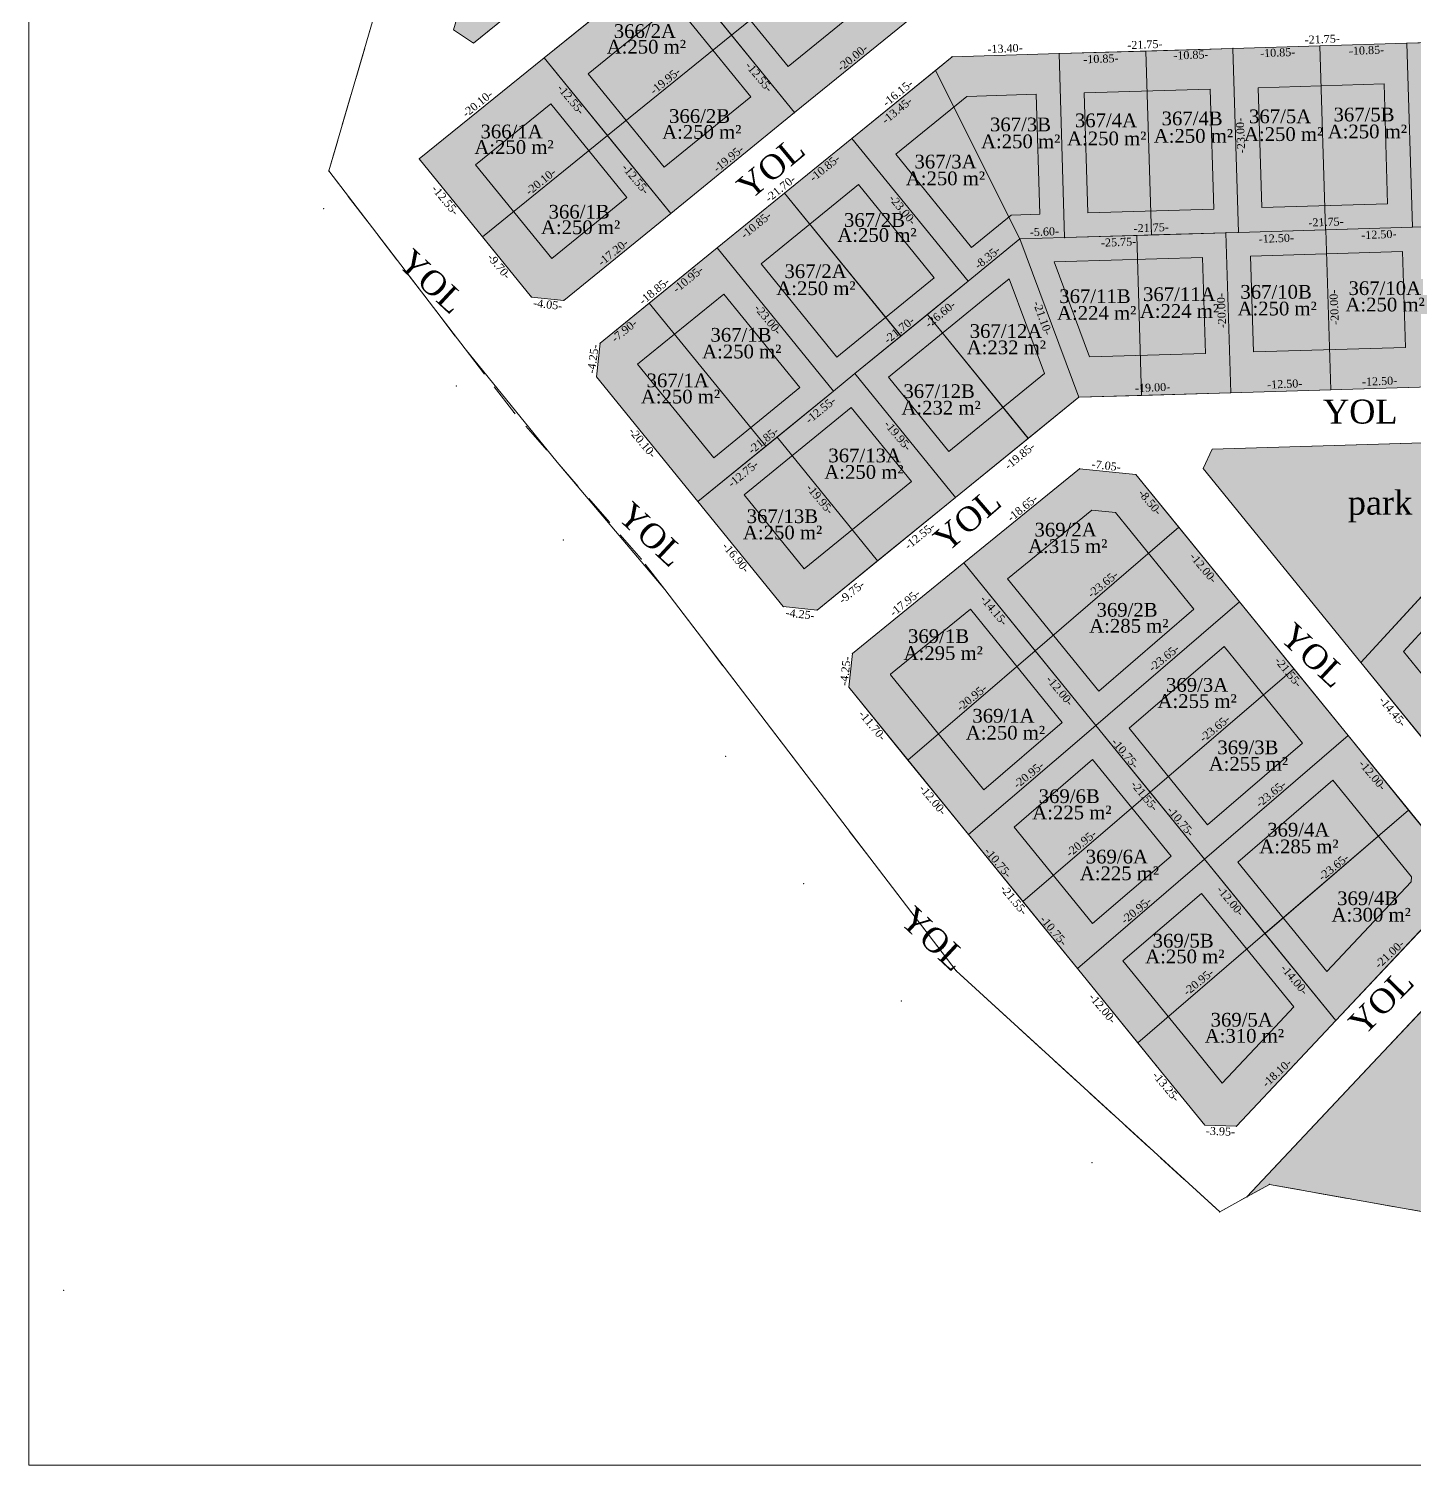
# Model space of a CAD drawing. Header units: millimetres. Extents: x 566284 to 574062, y 4517236 to 4521877.
# Drawn here: x 571009.1 to 571182.3, y 4517973.9 to 4518153.4 of the extents above; entities that cross this region are included whole.
import ezdxf

# ---------------------------------------------------------------- set-up
doc = ezdxf.new("R2010")
doc.units = ezdxf.units.MM
doc.layers.get('0').update_dxf_attribs({"color": 5, "lineweight": 0})
for name, color, linetype, lineweight in [('1_UYG_DISI', 6, 'Continuous', 0), ('DETAY_SNR_PAFTA', 251, 'Continuous', 0), ('DETAY_YAZI_PAFTA', 1, 'Continuous', 0), ('NKOT', 1, 'Continuous', 0), ('NOKTA_PARSEL_YENI', 18, 'Continuous', 0), ('SNRTIP_GECERLI', 30, 'Continuous', 0), ('YAPI OTURUM SINIRI', 253, 'Continuous', 0), ('yazı', 8, 'Continuous', 20), ('yeni', 4, 'Continuous', 0)]:
    doc.layers.add(name, color=color, linetype=linetype, lineweight=lineweight)
doc.styles.get("Standard").update_dxf_attribs({"font": 'TimesNewRoman.ttf'})

msp = doc.modelspace()

# ---------------------------------------------------------------- hatches: boundary and pattern name
h = msp.add_hatch(color=3)
h.dxf.hatch_style = 1
h.paths.add_polyline_path([(571088.91, 4518180.33), (571069.95, 4518179.76), (571062.19, 4518153.26), (571064.68, 4518151.61), (571091.54, 4518173.34)])
h = msp.add_hatch(color=3)
h.dxf.hatch_style = 1
h.paths.add_polyline_path([(571157.01, 4518100.84), (571201.36, 4518102.17), (571201.36, 4518102.17), (571201.36, 4518102.17), (571225.29, 4518102.89), (571227.31, 4518100.14), (571220.59, 4518080.63), (571211.34, 4518070.79), (571195.72, 4518054.17), (571191.77, 4518054.32), (571175.6, 4518074.21), (571155.91, 4518098.42)])
h.paths.add_polyline_path([(571191.07, 4518086.58), (571205.72, 4518072.12), (571193.93, 4518059.58), (571180.93, 4518075.57)], flags=16)
h.paths.add_polyline_path([(571195.14, 4518090.99), (571200.82, 4518097.15), (571221.2, 4518097.76), (571216.21, 4518083.27), (571209.83, 4518076.49)], flags=16)
h.paths.add_polyline_path([(571212.59, 4518096.31), (571221.09, 4518096.31), (571221.09, 4518099), (571212.59, 4518099)], flags=24)
h.paths.add_polyline_path([(571201.68, 4518086.63), (571210.04, 4518086.63), (571210.04, 4518089.32), (571201.68, 4518089.32)], flags=8)
h.paths.add_polyline_path([(571194.12, 4518067.94), (571202.47, 4518067.94), (571202.47, 4518070.63), (571194.12, 4518070.63)], flags=8)
h.paths.add_polyline_path([(571184.75, 4518079.06), (571193.25, 4518079.06), (571193.25, 4518081.75), (571184.75, 4518081.75)], flags=8)
h.paths.add_polyline_path([(571222.81, 4518087.88), (571224.61, 4518092.34), (571223.2, 4518092.91), (571221.39, 4518088.45)], flags=24)
h.paths.add_polyline_path([(571214.2, 4518074.13), (571217.72, 4518077.42), (571216.68, 4518078.53), (571213.16, 4518075.25)], flags=24)
h.paths.add_polyline_path([(571195.75, 4518093.78), (571199.27, 4518097.06), (571198.23, 4518098.18), (571194.71, 4518094.9)], flags=24)
h.paths.add_polyline_path([(571182.81, 4518079.91), (571186.33, 4518083.19), (571185.29, 4518084.31), (571181.77, 4518081.03)], flags=24)
h.paths.add_polyline_path([(571191.17, 4518070.34), (571194.69, 4518073.63), (571193.65, 4518074.74), (571190.13, 4518071.46)], flags=8)
h.paths.add_polyline_path([(571201.76, 4518060.91), (571205.28, 4518064.19), (571204.24, 4518065.31), (571200.72, 4518062.02)], flags=24)
h.paths.add_polyline_path([(571207.36, 4518091.56), (571210.76, 4518088.16), (571211.84, 4518089.24), (571208.44, 4518092.64)], flags=8)
h.paths.add_polyline_path([(571199.41, 4518082.65), (571202.81, 4518079.24), (571203.89, 4518080.32), (571200.49, 4518083.73)], flags=24)
h.paths.add_polyline_path([(571203.97, 4518075.91), (571207.37, 4518072.5), (571208.45, 4518073.58), (571205.05, 4518076.99)], flags=24)
h.paths.add_polyline_path([(571192.99, 4518086.77), (571196.39, 4518083.36), (571197.47, 4518084.44), (571194.07, 4518087.85)], flags=24)
h.paths.add_polyline_path([(571193.19, 4518065.91), (571203.76, 4518065.91), (571203.76, 4518068.54), (571193.19, 4518068.54)], flags=8)
h.paths.add_polyline_path([(571183.93, 4518076.95), (571194.5, 4518076.95), (571194.5, 4518079.57), (571183.93, 4518079.57)], flags=8)
h.paths.add_polyline_path([(571200.8, 4518084.55), (571211.37, 4518084.55), (571211.37, 4518087.18), (571200.8, 4518087.18)], flags=24)
h.paths.add_polyline_path([(571211.54, 4518094.25), (571222.11, 4518094.25), (571222.11, 4518096.87), (571211.54, 4518096.87)], flags=24)
h = msp.add_hatch(color=3)
h.dxf.hatch_style = 1
h.paths.add_polyline_path([(571224.21, 4518061.99), (571225.56, 4518073.59), (571224.37, 4518074.43), (571161.36, 4518007.41), (571164.17, 4518008.96), (571185.73, 4518005.11), (571209.63, 4518045.97)])
at = {"layer": 'DETAY_YAZI_PAFTA'}
h = msp.add_hatch(color=4, dxfattribs=at)
h.dxf.hatch_style = 1
h.paths.add_polyline_path([(571112.51, 4518165.17), (571104.6, 4518174.9), (571089.05, 4518162.32), (571096.96, 4518152.59)])
h = msp.add_hatch(color=4, dxfattribs=at)
h.dxf.hatch_style = 1
h.paths.add_polyline_path([(571112.51, 4518165.17), (571096.96, 4518152.59), (571104.83, 4518142.91), (571120.35, 4518155.52)])
h = msp.add_hatch(color=4, dxfattribs=at)
h.dxf.hatch_style = 1
h.paths.add_polyline_path([(571096.96, 4518152.59), (571089.05, 4518162.32), (571073.53, 4518149.77), (571081.44, 4518140.04)])
h = msp.add_hatch(color=4, dxfattribs=at)
h.dxf.hatch_style = 1
h.paths.add_polyline_path([(571104.83, 4518142.91), (571096.96, 4518152.59), (571081.44, 4518140.04), (571089.35, 4518130.31)])
h = msp.add_hatch(color=4, dxfattribs=at)
h.dxf.hatch_style = 1
h.paths.add_polyline_path([(571181.35, 4518151.59), (571170.48, 4518151.27), (571171.17, 4518128.28), (571182.04, 4518128.6)])
h = msp.add_hatch(color=4, dxfattribs=at)
h.dxf.hatch_style = 1
h.paths.add_polyline_path([(571192.21, 4518151.92), (571181.35, 4518151.59), (571182.04, 4518128.6), (571183.73, 4518128.65), (571192.9, 4518128.93)])
h = msp.add_hatch(color=256, dxfattribs=at)
h.dxf.hatch_style = 1
h.paths.add_polyline_path([(571081.44, 4518140.04), (571073.53, 4518149.77), (571057.91, 4518137.14), (571065.82, 4518127.41)])
h = msp.add_hatch(color=4, dxfattribs=at)
h.dxf.hatch_style = 1
h.paths.add_polyline_path([(571137.89, 4518150.29), (571124.51, 4518149.89), (571122.42, 4518148.18), (571132.99, 4518127.13), (571138.58, 4518127.3)])
h = msp.add_hatch(color=4, dxfattribs=at)
h.dxf.hatch_style = 1
h.paths.add_polyline_path([(571148.75, 4518150.61), (571137.89, 4518150.29), (571138.58, 4518127.3), (571147.6, 4518127.57), (571149.44, 4518127.62)])
h = msp.add_hatch(color=4, dxfattribs=at)
h.dxf.hatch_style = 1
h.paths.add_polyline_path([(571159.62, 4518150.94), (571148.75, 4518150.61), (571149.44, 4518127.62), (571158.74, 4518127.9), (571160.31, 4518127.95)])
h = msp.add_hatch(color=4, dxfattribs=at)
h.dxf.hatch_style = 1
h.paths.add_polyline_path([(571170.48, 4518151.27), (571159.62, 4518150.94), (571160.31, 4518127.95), (571171.17, 4518128.28)])
h = msp.add_hatch(color=4, dxfattribs=at)
h.dxf.hatch_style = 1
h.paths.add_polyline_path([(571122.42, 4518148.18), (571111.99, 4518139.7), (571126.51, 4518121.85), (571132.99, 4518127.13)])
h = msp.add_hatch(color=256, dxfattribs=at)
h.dxf.hatch_style = 1
h.paths.add_polyline_path([(571081.44, 4518140.04), (571065.82, 4518127.41), (571071.96, 4518119.86), (571075.98, 4518119.45), (571089.35, 4518130.31)])
at = {"layer": 'DETAY_YAZI_PAFTA', "true_color": 0xf8991e}
h = msp.add_hatch(color=30, dxfattribs=at)
h.dxf.hatch_style = 1
h.paths.add_polyline_path([(571111.99, 4518139.7), (571103.57, 4518132.86), (571118.1, 4518114.99), (571121.42, 4518117.69), (571126.51, 4518121.85)])
h = msp.add_hatch(color=30, dxfattribs=at)
h.dxf.hatch_style = 1
h.paths.add_polyline_path([(571103.57, 4518132.86), (571095.15, 4518126.01), (571109.69, 4518108.12), (571112.35, 4518110.3), (571118.1, 4518114.99)])
at = {"layer": 'DETAY_YAZI_PAFTA'}
h = msp.add_hatch(color=256, dxfattribs=at)
h.dxf.hatch_style = 1
h.paths.add_polyline_path([(571171.24, 4518128.28), (571160.31, 4518127.95), (571158.74, 4518127.9), (571159.34, 4518107.91), (571171.84, 4518108.29)])
h = msp.add_hatch(color=256, dxfattribs=at)
h.dxf.hatch_style = 1
h.paths.add_polyline_path([(571183.73, 4518128.65), (571182.04, 4518128.6), (571171.24, 4518128.28), (571171.84, 4518108.29), (571184.33, 4518108.66)])
h = msp.add_hatch(color=4, dxfattribs=at)
h.dxf.hatch_style = 1
h.paths.add_polyline_path([(571132.99, 4518127.13), (571126.51, 4518121.85), (571121.42, 4518117.69), (571134.02, 4518102.19), (571140.35, 4518107.34)])
h = msp.add_hatch(color=4, dxfattribs=at)
h.dxf.hatch_style = 1
h.paths.add_polyline_path([(571147.6, 4518127.57), (571138.58, 4518127.3), (571132.99, 4518127.13), (571140.35, 4518107.34), (571148.2, 4518107.58)])
h = msp.add_hatch(color=2, dxfattribs=at)
h.dxf.hatch_style = 1
h.paths.add_polyline_path([(571158.74, 4518127.9), (571147.6, 4518127.57), (571148.2, 4518107.58), (571159.34, 4518107.91)])
at = {"layer": 'DETAY_YAZI_PAFTA', "true_color": 0xf8991e}
h = msp.add_hatch(color=30, dxfattribs=at)
h.dxf.hatch_style = 1
h.paths.add_polyline_path([(571095.15, 4518126.01), (571086.66, 4518119.11), (571101.22, 4518101.21), (571109.69, 4518108.12)])
h = msp.add_hatch(color=30, dxfattribs=at)
h.dxf.hatch_style = 1
h.paths.add_polyline_path([(571086.66, 4518119.11), (571080.51, 4518114.1), (571080.07, 4518109.88), (571092.74, 4518094.3), (571101.22, 4518101.21)])
at = {"layer": 'DETAY_YAZI_PAFTA'}
h = msp.add_hatch(color=4, dxfattribs=at)
h.dxf.hatch_style = 1
h.paths.add_polyline_path([(571121.42, 4518117.69), (571112.35, 4518110.3), (571124.94, 4518094.81), (571134.02, 4518102.19)])
at = {"layer": 'DETAY_YAZI_PAFTA', "true_color": 0xf8991e}
h = msp.add_hatch(color=30, dxfattribs=at)
h.dxf.hatch_style = 1
h.paths.add_polyline_path([(571112.35, 4518110.3), (571109.69, 4518108.12), (571102.63, 4518102.36), (571115.2, 4518086.9), (571124.94, 4518094.81)])
h = msp.add_hatch(color=30, dxfattribs=at)
h.dxf.hatch_style = 1
h.paths.add_polyline_path([(571102.63, 4518102.36), (571092.74, 4518094.3), (571103.41, 4518081.18), (571107.63, 4518080.74), (571115.2, 4518086.9)])
at = {"layer": 'DETAY_YAZI_PAFTA'}
h = msp.add_hatch(color=256, dxfattribs=at)
h.dxf.hatch_style = 1
h.paths.add_polyline_path([(571152.85, 4518091.09), (571147.49, 4518097.68), (571140.45, 4518098.4), (571125.97, 4518086.63), (571134.89, 4518075.65)])
h = msp.add_hatch(color=4, dxfattribs=at)
h.dxf.hatch_style = 1
h.paths.add_polyline_path([(571160.42, 4518081.77), (571152.85, 4518091.09), (571134.89, 4518075.65), (571142.46, 4518066.34)])
h = msp.add_hatch(color=4, dxfattribs=at)
h.dxf.hatch_style = 1
h.paths.add_polyline_path([(571201.15, 4518080.84), (571190.97, 4518090.89), (571175.6, 4518074.21), (571184.71, 4518063)])
at = {"layer": 'DETAY_YAZI_PAFTA', "true_color": 0xf8991e}
h = msp.add_hatch(color=30, dxfattribs=at)
h.dxf.hatch_style = 1
h.paths.add_polyline_path([(571134.89, 4518075.65), (571125.97, 4518086.63), (571112.05, 4518075.31), (571111.61, 4518071.09), (571119, 4518062)])
h = msp.add_hatch(color=30, dxfattribs=at)
h.dxf.hatch_style = 1
h.paths.add_polyline_path([(571167.21, 4518073.42), (571160.42, 4518081.77), (571142.46, 4518066.34), (571149.26, 4518057.98)])
h = msp.add_hatch(color=30, dxfattribs=at)
h.dxf.hatch_style = 1
h.paths.add_polyline_path([(571142.46, 4518066.34), (571134.89, 4518075.65), (571119, 4518062), (571126.58, 4518052.69)])
h = msp.add_hatch(color=30, dxfattribs=at)
h.dxf.hatch_style = 1
h.paths.add_polyline_path([(571174.01, 4518065.06), (571167.21, 4518073.42), (571149.26, 4518057.98), (571156.05, 4518049.63)])
at = {"layer": 'DETAY_YAZI_PAFTA'}
h = msp.add_hatch(color=4, dxfattribs=at)
h.dxf.hatch_style = 1
h.paths.add_polyline_path([(571142.46, 4518066.34), (571126.58, 4518052.69), (571133.37, 4518044.33), (571149.26, 4518057.98)])
h = msp.add_hatch(color=4, dxfattribs=at)
h.dxf.hatch_style = 1
h.paths.add_polyline_path([(571181.58, 4518055.75), (571174.01, 4518065.06), (571156.05, 4518049.63), (571163.62, 4518040.31)])
h = msp.add_hatch(color=4, dxfattribs=at)
h.dxf.hatch_style = 1
h.paths.add_polyline_path([(571156.05, 4518049.63), (571149.26, 4518057.98), (571133.37, 4518044.33), (571140.17, 4518035.97)])
h = msp.add_hatch(color=4, dxfattribs=at)
h.dxf.hatch_style = 1
h.paths.add_polyline_path([(571187, 4518049.09), (571181.58, 4518055.75), (571163.62, 4518040.31), (571172.46, 4518029.44), (571186.84, 4518044.73)])
h = msp.add_hatch(color=4, dxfattribs=at)
h.dxf.hatch_style = 1
h.paths.add_polyline_path([(571163.62, 4518040.31), (571156.05, 4518049.63), (571140.17, 4518035.97), (571147.74, 4518026.66)])
h = msp.add_hatch(color=4, dxfattribs=at)
h.dxf.hatch_style = 1
h.paths.add_polyline_path([(571163.62, 4518040.31), (571147.74, 4518026.66), (571150.04, 4518023.83), (571156.1, 4518016.38), (571160.05, 4518016.23), (571167.35, 4518024), (571172.46, 4518029.44)])

# ---------------------------------------------------------------- linework, layer by layer
at = {"color": 18, "true_color": 0x000000}
for points in [[(571060.14, 4518411.62), (571157.77, 4518267.92), (571230.03, 4518270.8), (571232.71, 4518273.9), (571232.47, 4518276.21), (571242.35, 4518277.84), (571247.04, 4518233.48), (571245.54, 4518131.54), (571225.56, 4518073.59), (571224.37, 4518074.43), (571161.36, 4518007.41), (571157.96, 4518005.53), (571125.03, 4518035.66), (571099.52, 4518069.02), (571088.59, 4518083.32), (571075.17, 4518099.21), (571063.64, 4518113.4), (571046.61, 4518135.62), (571058.34, 4518175.72), (571061.43, 4518229.63), (571047.35, 4518275.69), (571046.59, 4518320.31), (571049.98, 4518402.06), (571060.14, 4518411.62)], [(571069.95, 4518179.76), (571088.91, 4518180.33), (571091.54, 4518173.34), (571064.68, 4518151.61), (571062.19, 4518153.26), (571069.95, 4518179.76)], [(571201.36, 4518102.17), (571157.02, 4518100.84), (571155.91, 4518098.42), (571175.6, 4518074.21), (571201.36, 4518102.17)], [(571225.56, 4518073.59), (571224.37, 4518074.43), (571161.36, 4518007.41), (571164.17, 4518008.96), (571185.73, 4518005.11), (571209.63, 4518045.97), (571224.21, 4518061.99), (571225.56, 4518073.59), (571224.37, 4518074.43)]]:
    msp.add_lwpolyline(points, dxfattribs=at)
at = {"layer": '1_UYG_DISI', "color": 18, "lineweight": 0, "true_color": 0x000000}
for p, q in [((571062.19, 4518153.26), (571069.95, 4518179.76)), ((571091.54, 4518173.34), (571064.68, 4518151.61)), ((571051.66, 4518152.89), (571052.79, 4518156.73)), ((571064.68, 4518151.61), (571062.19, 4518153.26)), ((571049.98, 4518147.13), (571051.1, 4518150.97)), ((571048.29, 4518141.37), (571049.42, 4518145.21)), ((571046.61, 4518135.62), (571047.73, 4518139.45)), ((571047.82, 4518134.04), (571046.61, 4518135.62)), ((571051.47, 4518129.28), (571049.04, 4518132.45)), ((571055.12, 4518124.51), (571052.69, 4518127.69)), ((571058.77, 4518119.75), (571056.34, 4518122.93)), ((571062.42, 4518114.99), (571059.99, 4518118.17)), ((571066.07, 4518110.23), (571063.64, 4518113.4)), ((571069.72, 4518105.47), (571067.29, 4518108.64)), ((571069.92, 4518105.25), (571069.72, 4518105.47)), ((571073.85, 4518100.72), (571071.23, 4518103.74)), ((571157.01, 4518100.84), (571201.36, 4518102.17)), ((571155.91, 4518098.42), (571157.01, 4518100.84)), ((571077.79, 4518096.2), (571075.17, 4518099.21)), ((571175.6, 4518074.21), (571155.91, 4518098.42)), ((571081.73, 4518091.67), (571079.11, 4518094.69)), ((571190.97, 4518090.89), (571175.6, 4518074.21)), ((571085.67, 4518087.14), (571083.04, 4518090.16)), ((571088.59, 4518083.32), (571086.16, 4518086.5)), ((571092.23, 4518078.56), (571089.8, 4518081.74)), ((571095.88, 4518073.79), (571093.45, 4518076.97)), ((571224.37, 4518074.43), (571177.05, 4518024.1)), ((571099.52, 4518069.02), (571097.09, 4518072.2)), ((571103.16, 4518064.26), (571100.74, 4518067.44)), ((571106.81, 4518059.49), (571104.38, 4518062.67)), ((571110.45, 4518054.72), (571108.02, 4518057.9)), ((571114.1, 4518049.96), (571111.67, 4518053.13)), ((571117.74, 4518045.19), (571115.31, 4518048.37)), ((571121.38, 4518040.42), (571118.95, 4518043.6)), ((571125.03, 4518035.66), (571122.6, 4518038.83)), ((571126.97, 4518033.88), (571125.03, 4518035.66)), ((571131.4, 4518029.83), (571128.44, 4518032.53)), ((571135.82, 4518025.78), (571132.87, 4518028.48)), ((571140.25, 4518021.73), (571137.3, 4518024.43)), ((571177.05, 4518024.1), (571161.36, 4518007.41)), ((571144.68, 4518017.68), (571141.73, 4518020.38)), ((571149.1, 4518013.63), (571146.15, 4518016.33)), ((571153.53, 4518009.58), (571150.58, 4518012.28)), ((571157.96, 4518005.53), (571155.01, 4518008.23)), ((571164.17, 4518008.96), (571160.66, 4518007.03)), ((571168.01, 4518008.27), (571164.17, 4518008.96)), ((571173.92, 4518007.22), (571169.98, 4518007.92)), ((571158.91, 4518006.06), (571157.96, 4518005.53)), ((571179.82, 4518006.17), (571175.89, 4518006.87)), ((571185.73, 4518005.11), (571181.79, 4518005.82))]:
    msp.add_line(p, q, dxfattribs=at)
for p in [(571046.61, 4518135.62, 150.87), (571046.61, 4518135.62, 150.87), (571069.72, 4518105.47, 152.66), (571069.72, 4518105.47, 152.66), (571085.67, 4518087.14, 152.58), (571085.67, 4518087.14, 152.58), (571125.03, 4518035.66, 151.48), (571125.03, 4518035.66, 151.48), (571164.17, 4518008.96, 151.45), (571164.17, 4518008.96, 151.45), (571157.96, 4518005.53, 151.45), (571157.96, 4518005.53, 151.45)]:
    msp.add_point(p, dxfattribs=at)
at = {"layer": 'DETAY_SNR_PAFTA', "color": 18, "lineweight": 0, "true_color": 0x000000}
for p, q in [((571062.19, 4518153.26), (571069.95, 4518179.76)), ((571091.54, 4518173.34), (571064.68, 4518151.61)), ((571064.68, 4518151.61), (571062.19, 4518153.26)), ((571157.02, 4518100.84), (571201.36, 4518102.17)), ((571155.91, 4518098.42), (571157.02, 4518100.84)), ((571175.6, 4518074.21), (571155.91, 4518098.42))]:
    msp.add_line(p, q, dxfattribs=at)
at = {"layer": 'NKOT'}
for points in [[(571112.51, 4518165.17), (571104.6, 4518174.9), (571089.05, 4518162.32), (571096.96, 4518152.59), (571112.51, 4518165.17)], [(571112.51, 4518165.17), (571096.96, 4518152.59), (571104.83, 4518142.91), (571120.35, 4518155.52), (571112.51, 4518165.17)], [(571096.96, 4518152.59), (571089.05, 4518162.32), (571073.53, 4518149.77), (571081.44, 4518140.04), (571096.96, 4518152.59)], [(571104.83, 4518142.91), (571096.96, 4518152.59), (571081.44, 4518140.04), (571089.35, 4518130.31), (571104.83, 4518142.91)], [(571181.35, 4518151.59), (571170.48, 4518151.27), (571171.17, 4518128.28), (571182.04, 4518128.6), (571181.35, 4518151.59)], [(571192.21, 4518151.92), (571181.35, 4518151.59), (571182.04, 4518128.6), (571183.73, 4518128.65), (571192.9, 4518128.93), (571192.21, 4518151.92)], [(571081.44, 4518140.04), (571073.53, 4518149.77), (571057.91, 4518137.14), (571065.82, 4518127.41), (571081.44, 4518140.04)], [(571137.89, 4518150.29), (571124.51, 4518149.89), (571122.42, 4518148.18), (571132.99, 4518127.13), (571138.58, 4518127.3), (571137.89, 4518150.29)], [(571148.75, 4518150.61), (571137.89, 4518150.29), (571138.58, 4518127.3), (571147.6, 4518127.57), (571149.44, 4518127.62), (571148.75, 4518150.61)], [(571159.62, 4518150.94), (571148.75, 4518150.61), (571149.44, 4518127.62), (571158.74, 4518127.9), (571160.31, 4518127.95), (571159.62, 4518150.94)], [(571170.48, 4518151.27), (571159.62, 4518150.94), (571160.31, 4518127.95), (571171.17, 4518128.28), (571170.48, 4518151.27)], [(571122.42, 4518148.18), (571111.99, 4518139.7), (571126.51, 4518121.85), (571132.99, 4518127.13), (571122.42, 4518148.18)], [(571081.44, 4518140.04), (571065.82, 4518127.41), (571071.96, 4518119.86), (571075.98, 4518119.45), (571089.35, 4518130.31), (571081.44, 4518140.04)], [(571111.99, 4518139.7), (571103.57, 4518132.86), (571118.1, 4518114.99), (571121.42, 4518117.69), (571126.51, 4518121.85), (571111.99, 4518139.7)], [(571103.57, 4518132.86), (571095.15, 4518126.01), (571109.69, 4518108.12), (571112.35, 4518110.3), (571118.1, 4518114.99), (571103.57, 4518132.86)], [(571171.24, 4518128.28), (571160.31, 4518127.95), (571158.74, 4518127.9), (571159.34, 4518107.91), (571171.84, 4518108.29), (571171.24, 4518128.28)], [(571183.73, 4518128.65), (571182.04, 4518128.6), (571171.24, 4518128.28), (571171.84, 4518108.29), (571184.33, 4518108.66), (571183.73, 4518128.65)], [(571132.99, 4518127.13), (571126.51, 4518121.85), (571121.42, 4518117.69), (571134.02, 4518102.19), (571140.35, 4518107.34), (571132.99, 4518127.13)], [(571147.6, 4518127.57), (571138.58, 4518127.3), (571132.99, 4518127.13), (571140.35, 4518107.34), (571148.2, 4518107.58), (571147.6, 4518127.57)], [(571158.74, 4518127.9), (571147.6, 4518127.57), (571148.2, 4518107.58), (571159.34, 4518107.91), (571158.74, 4518127.9)], [(571095.15, 4518126.01), (571086.66, 4518119.11), (571101.22, 4518101.21), (571109.69, 4518108.12), (571095.15, 4518126.01)], [(571086.66, 4518119.11), (571080.51, 4518114.1), (571080.07, 4518109.88), (571092.74, 4518094.3), (571101.22, 4518101.21), (571086.66, 4518119.11)], [(571121.42, 4518117.69), (571112.35, 4518110.3), (571124.94, 4518094.81), (571134.02, 4518102.19), (571121.42, 4518117.69)], [(571112.35, 4518110.3), (571109.69, 4518108.12), (571102.63, 4518102.36), (571115.2, 4518086.9), (571124.94, 4518094.81), (571112.35, 4518110.3)], [(571102.63, 4518102.36), (571092.74, 4518094.3), (571103.41, 4518081.18), (571107.63, 4518080.74), (571115.2, 4518086.9), (571102.63, 4518102.36)], [(571152.85, 4518091.09), (571147.49, 4518097.68), (571140.45, 4518098.4), (571125.97, 4518086.63), (571134.89, 4518075.65), (571152.85, 4518091.09)], [(571160.42, 4518081.77), (571152.85, 4518091.09), (571134.89, 4518075.65), (571142.46, 4518066.34), (571160.42, 4518081.77)], [(571201.15, 4518080.84), (571190.97, 4518090.89), (571175.6, 4518074.21), (571184.71, 4518063), (571201.15, 4518080.84)], [(571134.89, 4518075.65), (571125.97, 4518086.63), (571112.05, 4518075.31), (571111.61, 4518071.09), (571119, 4518062), (571134.89, 4518075.65)], [(571167.21, 4518073.42), (571160.42, 4518081.77), (571142.46, 4518066.34), (571149.26, 4518057.98), (571167.21, 4518073.42)], [(571142.46, 4518066.34), (571134.89, 4518075.65), (571119, 4518062), (571126.58, 4518052.69), (571142.46, 4518066.34)], [(571174.01, 4518065.06), (571167.21, 4518073.42), (571149.26, 4518057.98), (571156.05, 4518049.63), (571174.01, 4518065.06)], [(571142.46, 4518066.34), (571126.58, 4518052.69), (571133.37, 4518044.33), (571149.26, 4518057.98), (571142.46, 4518066.34)], [(571181.58, 4518055.75), (571174.01, 4518065.06), (571156.05, 4518049.63), (571163.62, 4518040.31), (571181.58, 4518055.75)], [(571156.05, 4518049.63), (571149.26, 4518057.98), (571133.37, 4518044.33), (571140.17, 4518035.97), (571156.05, 4518049.63)], [(571187, 4518049.09), (571181.58, 4518055.75), (571163.62, 4518040.31), (571172.46, 4518029.44), (571186.84, 4518044.73), (571187, 4518049.09)], [(571163.62, 4518040.31), (571156.05, 4518049.63), (571140.17, 4518035.97), (571147.74, 4518026.66), (571163.62, 4518040.31)], [(571163.62, 4518040.31), (571147.74, 4518026.66), (571150.04, 4518023.83), (571156.1, 4518016.38), (571160.05, 4518016.23), (571167.35, 4518024), (571172.46, 4518029.44), (571163.62, 4518040.31)]]:
    msp.add_lwpolyline(points, close=True, dxfattribs=at)
at = {"layer": 'NOKTA_PARSEL_YENI', "color": 18, "lineweight": 0, "true_color": 0x000000}
for p in [(571181.35, 4518151.59), (571073.53, 4518149.77), (571124.51, 4518149.89), (571137.89, 4518150.29), (571159.62, 4518150.94), (571104.83, 4518142.91), (571111.99, 4518139.7), (571057.91, 4518137.14), (571046.61, 4518135.62), (571048.49, 4518133.17), (571045.95, 4518130.93), (571089.35, 4518130.31), (571182.04, 4518128.6), (571132.99, 4518127.13), (571138.58, 4518127.3), (571158.74, 4518127.9), (571160.31, 4518127.95), (571095.15, 4518126.01), (571126.51, 4518121.85), (571071.96, 4518119.86), (571075.98, 4518119.45), (571080.51, 4518114.1), (571112.35, 4518110.3), (571062.55, 4518108.75), (571080.07, 4518109.88), (571109.69, 4518108.12), (571140.35, 4518107.34), (571159.34, 4518107.91), (571140.45, 4518098.4), (571147.49, 4518097.68), (571092.74, 4518094.3), (571124.94, 4518094.81), (571075.91, 4518089.49), (571125.97, 4518086.63), (571160.42, 4518081.77), (571103.41, 4518081.18), (571107.63, 4518080.74), (571112.05, 4518075.31), (571175.6, 4518074.21), (571111.61, 4518071.09), (571142.46, 4518066.34), (571174.01, 4518065.06), (571096.2, 4518062.45), (571126.58, 4518052.69), (571156.05, 4518049.63), (571105.95, 4518046.54), (571140.17, 4518035.97), (571118.15, 4518031.87), (571172.46, 4518029.44), (571167.35, 4518024), (571150.04, 4518023.83), (571156.1, 4518016.38), (571160.05, 4518016.23), (571142.02, 4518011.67), (571164.17, 4518008.96), (571161.36, 4518007.41), (571157.96, 4518005.53)]:
    msp.add_point(p, dxfattribs=at)
at = {"layer": 'NOKTA_PARSEL_YENI', "lineweight": 0}
msp.add_point((571013.46, 4517995.73), dxfattribs=at)
at = {"layer": 'SNRTIP_GECERLI', "color": 18, "lineweight": 0, "true_color": 0x000000}
for p, q in [((571073.53, 4518149.77), (571089.05, 4518162.32)), ((571104.83, 4518142.91), (571089.05, 4518162.32)), ((571120.35, 4518155.52), (571104.83, 4518142.91)), ((571159.62, 4518150.94), (571181.35, 4518151.59)), ((571181.35, 4518151.59), (571203.08, 4518152.24)), ((571182.04, 4518128.6), (571181.35, 4518151.59)), ((571057.91, 4518137.14), (571073.53, 4518149.77)), ((571089.35, 4518130.31), (571073.53, 4518149.77)), ((571111.99, 4518139.7), (571124.51, 4518149.89)), ((571124.51, 4518149.89), (571137.89, 4518150.29)), ((571137.89, 4518150.29), (571159.62, 4518150.94)), ((571138.58, 4518127.3), (571137.89, 4518150.29)), ((571149.44, 4518127.62), (571148.75, 4518150.61)), ((571160.31, 4518127.95), (571159.62, 4518150.94)), ((571171.17, 4518128.28), (571170.48, 4518151.27)), ((571104.83, 4518142.91), (571089.35, 4518130.31)), ((571095.15, 4518126.01), (571111.99, 4518139.7)), ((571126.51, 4518121.85), (571111.99, 4518139.7)), ((571071.96, 4518119.86), (571057.91, 4518137.14)), ((571118.09, 4518115), (571103.57, 4518132.86)), ((571089.35, 4518130.31), (571075.98, 4518119.45)), ((571160.31, 4518127.95), (571182.04, 4518128.6)), ((571182.04, 4518128.6), (571183.73, 4518128.65)), ((571126.51, 4518121.85), (571132.99, 4518127.13)), ((571132.99, 4518127.13), (571138.58, 4518127.3)), ((571132.99, 4518127.13), (571140.35, 4518107.34)), ((571138.58, 4518127.3), (571158.74, 4518127.9)), ((571158.74, 4518127.9), (571160.31, 4518127.95)), ((571158.74, 4518127.9), (571159.34, 4518107.91)), ((571080.51, 4518114.1), (571095.15, 4518126.01)), ((571109.69, 4518108.12), (571095.15, 4518126.01)), ((571112.35, 4518110.3), (571126.51, 4518121.85)), ((571075.98, 4518119.45), (571071.96, 4518119.86)), ((571101.22, 4518101.21), (571086.67, 4518119.1)), ((571134.01, 4518102.21), (571121.42, 4518117.69)), ((571080.07, 4518109.88), (571080.51, 4518114.1)), ((571109.69, 4518108.12), (571112.35, 4518110.3)), ((571112.35, 4518110.3), (571124.94, 4518094.81)), ((571092.74, 4518094.3), (571080.07, 4518109.88)), ((571184.33, 4518108.66), (571159.34, 4518107.91)), ((571092.74, 4518094.3), (571109.69, 4518108.12)), ((571140.35, 4518107.34), (571124.94, 4518094.81)), ((571159.34, 4518107.91), (571140.35, 4518107.34)), ((571125.97, 4518086.63), (571140.45, 4518098.4)), ((571140.45, 4518098.4), (571147.49, 4518097.68)), ((571147.49, 4518097.68), (571160.42, 4518081.77)), ((571103.41, 4518081.18), (571092.74, 4518094.3)), ((571124.94, 4518094.81), (571107.63, 4518080.74)), ((571175.6, 4518074.21), (571190.97, 4518090.89)), ((571112.05, 4518075.31), (571125.97, 4518086.63)), ((571142.46, 4518066.34), (571125.97, 4518086.63)), ((571142.46, 4518066.34), (571160.42, 4518081.77)), ((571160.42, 4518081.77), (571174.01, 4518065.06)), ((571107.63, 4518080.74), (571103.41, 4518081.18)), ((571111.61, 4518071.09), (571112.05, 4518075.31)), ((571191.77, 4518054.32), (571175.6, 4518074.21)), ((571126.58, 4518052.69), (571111.61, 4518071.09)), ((571126.58, 4518052.69), (571142.46, 4518066.34)), ((571142.46, 4518066.34), (571156.05, 4518049.63)), ((571156.05, 4518049.63), (571174.01, 4518065.06)), ((571174.01, 4518065.06), (571187, 4518049.09)), ((571140.17, 4518035.97), (571126.58, 4518052.69)), ((571156.05, 4518049.63), (571140.17, 4518035.97)), ((571156.05, 4518049.63), (571172.46, 4518029.44)), ((571186.84, 4518044.73), (571172.46, 4518029.44)), ((571150.04, 4518023.83), (571140.17, 4518035.97)), ((571172.46, 4518029.44), (571167.35, 4518024)), ((571167.35, 4518024), (571160.05, 4518016.23)), ((571156.1, 4518016.38), (571150.04, 4518023.83)), ((571142.22, 4518019.94), (571142.17, 4518019.9)), ((571160.05, 4518016.23), (571156.1, 4518016.38)), ((571164.17, 4518008.96), (571161.36, 4518007.41)), ((571185.73, 4518005.11), (571164.17, 4518008.96)), ((571161.36, 4518007.41), (571157.96, 4518005.53))]:
    msp.add_line(p, q, dxfattribs=at)
at = {"layer": 'YAPI OTURUM SINIRI', "color": 18, "true_color": 0x000000}
for points in [[(571114.87, 4518157.51), (571105.42, 4518169.13), (571094.54, 4518160.33), (571104.01, 4518148.68)], [(571089.87, 4518156.55), (571079.01, 4518147.77), (571088.52, 4518136.08), (571099.35, 4518144.89)], [(571178.5, 4518146.5), (571162.77, 4518146.03), (571163.22, 4518131.04), (571178.95, 4518131.51)], [(571135.04, 4518145.2), (571126.36, 4518144.94), (571117.47, 4518137.72), (571126.94, 4518126.07), (571131.88, 4518130.1), (571135.49, 4518130.21)], [(571156.77, 4518145.85), (571141.04, 4518145.38), (571141.49, 4518130.39), (571157.22, 4518130.86)], [(571074.35, 4518144), (571064.95, 4518136.4), (571074.49, 4518124.68), (571083.86, 4518132.3)], [(571122.29, 4518122.28), (571112.82, 4518133.93), (571100.63, 4518124.02), (571110.12, 4518112.35)], [(571155.83, 4518124.81), (571138.67, 4518124.3), (571137.26, 4518124.26), (571141.67, 4518112.38), (571156.19, 4518112.82)], [(571180.82, 4518125.56), (571161.83, 4518124.99), (571162.19, 4518113), (571181.18, 4518113.57)], [(571131.64, 4518122.16), (571128.41, 4518119.52), (571116.57, 4518109.87), (571124.11, 4518100.58), (571136.05, 4518110.29)], [(571095.97, 4518120.24), (571085.21, 4518111.49), (571094.72, 4518099.79), (571105.47, 4518108.56)], [(571119.46, 4518096.8), (571111.92, 4518106.07), (571111.92, 4518106.07), (571098.51, 4518095.13), (571106.03, 4518085.88)], [(571154.73, 4518080.84), (571144.92, 4518092.92), (571142, 4518093.22), (571131.45, 4518084.64), (571142.85, 4518070.62)], [(571191.07, 4518086.58), (571180.93, 4518075.57), (571193.93, 4518059.58), (571205.72, 4518072.12)], [(571126.8, 4518080.85), (571116.81, 4518072.74), (571116.8, 4518072.64), (571128.48, 4518058.27), (571138.29, 4518066.71)], [(571158.52, 4518076.19), (571146.63, 4518065.97), (571156.43, 4518053.91), (571168.32, 4518064.13)], [(571142.08, 4518062.06), (571132.26, 4518053.62), (571142.07, 4518041.56), (571151.88, 4518050)], [(571181.91, 4518046.79), (571181.93, 4518047.39), (571172.11, 4518059.47), (571160.22, 4518049.26), (571171.36, 4518035.56)], [(571155.67, 4518045.34), (571145.85, 4518036.91), (571153.92, 4518026.99), (571158.27, 4518021.64), (571163.71, 4518027.43), (571167.21, 4518031.15)]]:
    msp.add_lwpolyline(points, close=True, dxfattribs=at)
at = {"layer": 'yeni'}
for p, q in [((571096.96, 4518152.59), (571112.51, 4518165.17)), ((571081.44, 4518140.04), (571096.96, 4518152.59)), ((571132.99, 4518127.13), (571122.42, 4518148.18)), ((571065.82, 4518127.41), (571081.44, 4518140.04)), ((571171.24, 4518128.28), (571171.84, 4518108.29)), ((571147.6, 4518127.57), (571148.2, 4518107.58)), ((571102.63, 4518102.36), (571115.2, 4518086.9)), ((571134.89, 4518075.65), (571152.85, 4518091.09)), ((571119, 4518062), (571134.89, 4518075.65)), ((571149.26, 4518057.98), (571167.21, 4518073.42)), ((571149.26, 4518057.98), (571133.37, 4518044.33)), ((571163.64, 4518040.32), (571181.58, 4518055.75)), ((571163.62, 4518040.31), (571147.74, 4518026.66))]:
    msp.add_line(p, q, dxfattribs=at)
at = {"layer": 'yeni', "color": 251, "true_color": 0x636466}
msp.add_lwpolyline([(571009.1, 4518429.1), (571290.78, 4518429.1), (571290.78, 4517973.87), (571009.1, 4517973.87)], close=True, dxfattribs=at)
msp.add_lwpolyline([(571009.1, 4518429.1), (571290.78, 4518429.1), (571290.78, 4517973.87), (571009.1, 4517973.87)], close=True, dxfattribs=at)
at = {"layer": 'yeni'}
for points in [[(571104.6, 4518174.9), (571089.05, 4518162.32), (571104.83, 4518142.91), (571120.35, 4518155.52)], [(571089.05, 4518162.32), (571073.53, 4518149.77), (571089.35, 4518130.31), (571104.83, 4518142.91)], [(571181.35, 4518151.59), (571170.48, 4518151.27), (571171.17, 4518128.28), (571182.04, 4518128.6)], [(571192.21, 4518151.92), (571181.35, 4518151.59), (571182.04, 4518128.6), (571183.73, 4518128.65), (571192.9, 4518128.93)], [(571073.53, 4518149.77), (571057.91, 4518137.14), (571071.96, 4518119.86), (571075.98, 4518119.45), (571089.35, 4518130.31)], [(571137.89, 4518150.29), (571124.51, 4518149.89), (571122.42, 4518148.18), (571132.99, 4518127.13), (571138.58, 4518127.3)], [(571148.75, 4518150.61), (571137.89, 4518150.29), (571138.58, 4518127.3), (571147.6, 4518127.57), (571149.44, 4518127.62)], [(571159.62, 4518150.94), (571148.75, 4518150.61), (571149.44, 4518127.62), (571158.74, 4518127.9), (571160.31, 4518127.95)], [(571170.48, 4518151.27), (571159.62, 4518150.94), (571160.31, 4518127.95), (571171.17, 4518128.28)], [(571122.42, 4518148.18), (571111.99, 4518139.7), (571126.51, 4518121.85), (571132.99, 4518127.13)], [(571126.51, 4518121.85), (571111.99, 4518139.7), (571103.57, 4518132.86), (571118.1, 4518114.99), (571121.42, 4518117.69)], [(571103.57, 4518132.86), (571095.15, 4518126.01), (571109.69, 4518108.12), (571112.35, 4518110.3), (571118.1, 4518114.99)], [(571183.73, 4518128.65), (571182.04, 4518128.6), (571160.31, 4518127.95), (571158.74, 4518127.9), (571159.34, 4518107.91), (571184.33, 4518108.66)], [(571132.99, 4518127.13), (571126.51, 4518121.85), (571121.42, 4518117.69), (571134.02, 4518102.19), (571140.35, 4518107.34)], [(571147.6, 4518127.57), (571138.58, 4518127.3), (571132.99, 4518127.13), (571140.35, 4518107.34), (571148.2, 4518107.58)], [(571158.74, 4518127.9), (571147.6, 4518127.57), (571148.2, 4518107.58), (571159.34, 4518107.91)], [(571095.15, 4518126.01), (571086.66, 4518119.11), (571101.22, 4518101.21), (571109.69, 4518108.12)], [(571086.66, 4518119.11), (571080.51, 4518114.1), (571080.07, 4518109.88), (571092.74, 4518094.3), (571101.22, 4518101.21)], [(571134.02, 4518102.19), (571121.42, 4518117.69), (571112.35, 4518110.3), (571124.94, 4518094.81)], [(571124.94, 4518094.81), (571112.35, 4518110.3), (571109.69, 4518108.12), (571092.74, 4518094.3), (571103.41, 4518081.18), (571107.63, 4518080.74)], [(571160.42, 4518081.77), (571147.49, 4518097.68), (571140.45, 4518098.4), (571125.97, 4518086.63), (571142.46, 4518066.34)], [(571190.97, 4518090.89), (571175.6, 4518074.21), (571191.77, 4518054.32), (571195.72, 4518054.17), (571211.34, 4518070.79)], [(571142.46, 4518066.34), (571125.97, 4518086.63), (571112.05, 4518075.31), (571111.61, 4518071.09), (571126.58, 4518052.69)], [(571167.21, 4518073.42), (571160.42, 4518081.77), (571142.46, 4518066.34), (571149.26, 4518057.98)], [(571174.01, 4518065.06), (571167.21, 4518073.42), (571149.26, 4518057.98), (571156.05, 4518049.63)], [(571149.26, 4518057.98), (571142.46, 4518066.34), (571126.58, 4518052.69), (571133.37, 4518044.33)], [(571174.01, 4518065.06), (571156.05, 4518049.63), (571172.46, 4518029.44), (571186.84, 4518044.73), (571187, 4518049.09)], [(571149.26, 4518057.98), (571133.37, 4518044.33), (571140.17, 4518035.97), (571156.05, 4518049.63)], [(571172.46, 4518029.44), (571156.05, 4518049.63), (571140.17, 4518035.97), (571150.04, 4518023.83), (571156.1, 4518016.38), (571160.05, 4518016.23), (571167.35, 4518024)]]:
    msp.add_lwpolyline(points, close=True, dxfattribs=at)

# ---------------------------------------------------------------- texts
at = {"layer": '1_UYG_DISI', "color": 18, "lineweight": 0, "true_color": 0x000000}
msp.add_text('park', height=3, dxfattribs=at).set_placement((571173.98, 4518092.67))
at = {"layer": 'DETAY_YAZI_PAFTA', "color": 18, "lineweight": 0, "true_color": 0x000000}
for rotation, p in [(39.7819, (571099.25, 4518131.88)), (316.995, (571055.07, 4518123.89)), (316.995, (571082.5, 4518092.27)), (40.7457, (571123.86, 4518087.82)), (316.995, (571165.27, 4518077.17)), (316.995, (571117.79, 4518041.75)), (45.5818, (571175.95, 4518027.37))]:
    msp.add_text('YOL', height=3, rotation=rotation, dxfattribs=at).set_placement(p)
msp.add_text('YOL', height=3, dxfattribs=at).set_placement((571170.88, 4518104.05))
at = {"layer": 'yazı', "color": 18, "true_color": 0x000000}
for s, p in [('366/2A', (571082.23, 4518152.25)), ('A:250 m²', (571081.34, 4518150.29)), ('366/2B', (571089.14, 4518141.63)), ('367/4A', (571139.86, 4518141.09)), ('367/4B', (571150.7, 4518141.33)), ('367/5A', (571161.63, 4518141.59)), ('367/5B', (571172.19, 4518141.82)), ('366/1A', (571065.57, 4518139.7)), ('A:250 m²', (571088.27, 4518139.64)), ('367/3B', (571129.25, 4518140.58)), ('A:250 m²', (571138.89, 4518138.83)), ('A:250 m²', (571149.72, 4518139.15)), ('A:250 m²', (571160.99, 4518139.37)), ('A:250 m²', (571171.46, 4518139.7)), ('A:250 m²', (571064.8, 4518137.75)), ('A:250 m²', (571128.13, 4518138.46)), ('367/3A', (571119.81, 4518135.94)), ('A:250 m²', (571118.73, 4518133.84)), ('366/1B', (571074.08, 4518129.67)), ('367/2B', (571111, 4518128.64)), ('A:250 m²', (571073.12, 4518127.73)), ('A:250 m²', (571110.17, 4518126.76)), ('367/2A', (571103.56, 4518122.24)), ('A:250 m²', (571102.54, 4518120.11)), ('367/11B', (571137.91, 4518119.12)), ('367/11A', (571148.38, 4518119.37)), ('367/10B', (571160.55, 4518119.66)), ('367/10A', (571174.06, 4518120.12)), ('A:224 m²', (571147.98, 4518117.26)), ('A:250 m²', (571160.19, 4518117.57)), ('A:250 m²', (571173.68, 4518118.07)), ('A:224 m²', (571137.63, 4518117.02)), ('367/1B', (571094.31, 4518114.29)), ('367/12A', (571126.72, 4518114.76)), ('A:250 m²', (571093.27, 4518112.2)), ('A:232 m²', (571126.34, 4518112.72)), ('367/1A', (571086.33, 4518108.59)), ('A:250 m²', (571085.61, 4518106.57)), ('367/12B', (571118.43, 4518107.25)), ('A:232 m²', (571118.18, 4518105.18)), ('367/13A', (571109.05, 4518099.21)), ('A:250 m²', (571108.54, 4518097.15)), ('367/13B', (571098.84, 4518091.62)), ('A:250 m²', (571098.37, 4518089.58)), ('369/2A', (571134.81, 4518089.94)), ('A:315 m²', (571134.01, 4518087.88)), ('369/2B', (571142.57, 4518079.92)), ('A:285 m²', (571141.65, 4518077.92)), ('369/1B', (571119.01, 4518076.63)), ('A:295 m²', (571118.45, 4518074.51)), ('369/3A', (571151.25, 4518070.54)), ('A:255 m²', (571150.19, 4518068.51)), ('369/1A', (571127.05, 4518066.68)), ('A:250 m²', (571126.23, 4518064.56)), ('369/3B', (571157.67, 4518062.73)), ('A:255 m²', (571156.59, 4518060.68)), ('369/6B', (571135.34, 4518056.63)), ('A:225 m²', (571134.53, 4518054.59)), ('369/4A', (571163.9, 4518052.44)), ('369/6A', (571141.22, 4518049.08)), ('A:285 m²', (571162.91, 4518050.35)), ('A:225 m²', (571140.48, 4518046.99)), ('369/4B', (571172.64, 4518043.87)), ('A:300 m²', (571171.94, 4518041.81)), ('369/5B', (571149.58, 4518038.57)), ('A:250 m²', (571148.65, 4518036.6)), ('369/5A', (571156.83, 4518028.69)), ('A:310 m²', (571156.09, 4518026.68))]:
    msp.add_text(s, height=1.715, dxfattribs=at).set_placement(p)
for s, rotation, p in [('-13.40-', 2.2852, (571128.95, 4518150.35)), ('-21.75-', 2.2852, (571146.43, 4518150.84)), ('-21.75-', 2.2852, (571168.6, 4518151.51)), ('-20.00-', 39.114, (571110.66, 4518148.01)), ('-10.85-', 2.2852, (571140.93, 4518149.06)), ('-10.85-', 2.2852, (571152.18, 4518149.54)), ('-10.85-', 2.2852, (571163.03, 4518149.83)), ('-10.85-', 2.2852, (571174.13, 4518150.12)), ('-19.95-', 39.114, (571087.26, 4518145.11)), ('-12.55-', 310, (571098.6, 4518148.75)), ('-12.55-', 310, (571075.09, 4518145.93)), ('-16.15-', 39.114, (571116.32, 4518143.59)), ('-20.10-', 39.114, (571063.79, 4518142.25)), ('-13.45-', 39.114, (571116.23, 4518141.42)), ('-23.00-', 92.6773, (571161.17, 4518137.87)), ('-19.95-', 39.114, (571095.16, 4518135.4)), ('-10.85-', 39.114, (571107.19, 4518134.22)), ('-20.10-', 39.114, (571071.69, 4518132.52)), ('-12.55-', 310, (571083.17, 4518135.99)), ('-12.55-', 310, (571059.38, 4518133.35)), ('-21.70-', 39.114, (571101.64, 4518131.65)), ('-23.00-', 310, (571116.55, 4518132.14)), ('-10.85-', 39.114, (571098.6, 4518127.1)), ('-21.75-', 2.2852, (571169.07, 4518128.66)), ('-5.60-', 2.2852, (571134.25, 4518127.47)), ('-21.75-', 2.2852, (571147.22, 4518127.95)), ('-12.50-', 2.2852, (571175.67, 4518127.1)), ('-17.20-', 39.114, (571080.73, 4518123.68)), ('-25.75-', 2.2852, (571143.14, 4518126.15)), ('-12.50-', 2.2852, (571162.86, 4518126.62)), ('-9.70-', 310, (571066.35, 4518124.79)), ('-8.35-', 39.114, (571127.81, 4518123.28)), ('-10.95-', 39.114, (571090.1, 4518120.32)), ('-18.85-', 39.114, (571085.89, 4518118.85)), ('-4.05-', 353.4866, (571072.11, 4518118.66)), ('-26.60-', 39.114, (571121.63, 4518115.95)), ('-21.10-', 290, (571134.61, 4518119.15)), ('-20.00-', 92.6773, (571158.78, 4518115.98)), ('-20.00-', 92.6773, (571172.87, 4518116.41)), ('-23.00-', 310, (571099.72, 4518118.43)), ('-7.90-', 39.114, (571082.42, 4518114.13)), ('-21.70-', 39.114, (571116.49, 4518113.98)), ('-4.25-', 82, (571079.86, 4518110.25)), ('-19.00-', 2.2852, (571147.39, 4518107.98)), ('-12.50-', 2.2852, (571163.91, 4518108.42)), ('-12.50-', 2.2852, (571175.76, 4518108.77)), ('-12.55-', 39.114, (571106.68, 4518103.98)), ('-20.10-', 310, (571084.04, 4518103.04)), ('-21.85-', 39.114, (571099.52, 4518100.18)), ('-19.95-', 310, (571115.95, 4518103.92)), ('-19.85-', 39.114, (571131.56, 4518098.23)), ('-7.05-', 353.4866, (571141.91, 4518098.52)), ('-12.75-', 39.114, (571096.99, 4518096.01)), ('-19.95-', 310, (571106.21, 4518095.99)), ('-18.65-', 39.114, (571131.9, 4518091.73)), ('-8.50-', 310, (571147.72, 4518095.31)), ('-12.55-', 39.114, (571119.06, 4518088.24)), ('-16.90-', 310, (571095.71, 4518088.69)), ('-12.00-', 310, (571154.13, 4518087.39)), ('-23.65-', 39.114, (571141.95, 4518082.21)), ('-9.75-', 39.114, (571110.85, 4518081.47)), ('-17.95-', 39.114, (571117.2, 4518079.88)), ('-14.15-', 310, (571127.97, 4518082.08)), ('-4.25-', 353.4866, (571103.65, 4518079.96)), ('-23.65-', 39.114, (571149.59, 4518072.99)), ('-4.25-', 83.4866, (571111.45, 4518071.26)), ('-21.55-', 310, (571164.76, 4518074.38)), ('-20.95-', 39.114, (571125.56, 4518068.03)), ('-12.00-', 310, (571136.19, 4518072.04)), ('-14.45-', 310, (571177.79, 4518069.44)), ('-11.70-', 310, (571112.76, 4518067.71)), ('-23.65-', 39.114, (571155.94, 4518064.18)), ('-10.75-', 310, (571144.37, 4518064.21)), ('-20.95-', 39.114, (571132.67, 4518058.39)), ('-12.00-', 310, (571175.27, 4518061.49)), ('-12.00-', 310, (571120.32, 4518058.4)), ('-21.55-', 310, (571146.78, 4518058.91)), ('-23.65-', 39.114, (571162.95, 4518056.01)), ('-10.75-', 310, (571151.3, 4518055.71)), ('-20.95-', 39.114, (571139.24, 4518049.83)), ('-10.75-', 310, (571128.48, 4518050.56)), ('-23.65-', 39.114, (571170.8, 4518046.85)), ('-21.55-', 310, (571130.45, 4518045.9)), ('-12.00-', 310, (571157.52, 4518045.76)), ('-20.95-', 39.114, (571146.12, 4518041.44)), ('-10.75-', 310, (571135.42, 4518042.06)), ('-21.00-', 43, (571177.89, 4518035.89)), ('-20.95-', 39.114, (571153.91, 4518032.5)), ('-14.00-', 310, (571165.51, 4518035.94)), ('-12.00-', 310, (571141.53, 4518032.34)), ('-18.10-', 43, (571163.82, 4518021.03)), ('-13.25-', 310, (571149.48, 4518022.56)), ('-3.95-', 358, (571156.22, 4518015.17))]:
    msp.add_text(s, height=1, rotation=rotation, dxfattribs=at).set_placement(p)

doc.saveas('drawing.dxf')
